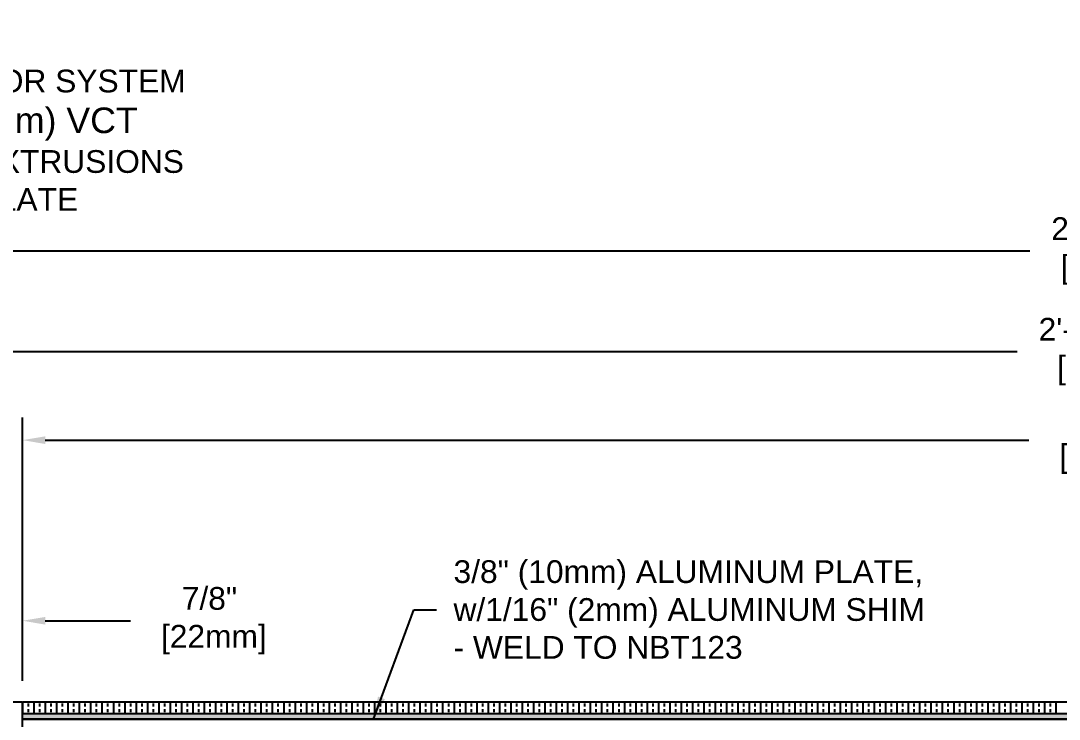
# Model space of a CAD drawing. Header units: inches. Extents: x -5.9 to 63.4, y -1.5 to 12.
# Drawn here: x -0.17 to 11.27, y 4.3 to 11.99 of the extents above; entities that cross this region are included whole.
import ezdxf

# ---------------------------------------------------------------- set-up
doc = ezdxf.new("R2010")
doc.units = ezdxf.units.IN
doc.header["$MEASUREMENT"] = 0
for name, color, linetype in [('Conditions', 1, 'Continuous'), ('Dimensions', 3, 'Continuous'), ('Metals', 7, 'Continuous'), ('Text', 2, 'Continuous')]:
    doc.layers.add(name, color=color, linetype=linetype)
doc.styles.add('ARIAL', font='arial.ttf')
doc.dimstyles.new('Arial', dxfattribs={"dimtxt": 0.25, "dimasz": 0.25, "dimexe": 0.25, "dimexo": 0.25, "dimgap": 0.25, "dimtad": 0, "dimtih": 1, "dimtoh": 1, "dimdec": 4, "dimzin": 0, "dimdsep": 46, "dimlunit": 4, "dimtxsty": 'ARIAL', "dimcen": 0.25, "dimadec": 0, "dimazin": 0, "dimtfac": 1, "dimtdec": 4, "dimtofl": 0, "dimtmove": 0, "dimatfit": 3, "dimfxl": 0, "dimfrac": 2, "dimtolj": 1, "dimtzin": 0, "dimarcsym": 0})

# ---------------------------------------------------------------- blocks, each defined once
blk = doc.blocks.new('*D13')
at = {"layer": 'Defpoints', "color": 0}
for p in [(25.454, 9.456), (-1.746, 4.482), (25.454, 4.482)]:
    blk.add_point(p, dxfattribs=at)
at = {"layer": 'Dimensions', "color": 0, "lineweight": -2}
for p, q in [((-1.746, 4.732), (-1.746, 9.706)), ((25.454, 4.732), (25.454, 9.706)), ((-1.496, 9.456), (10.942, 9.456)), ((25.204, 9.456), (12.887, 9.456))]:
    blk.add_line(p, q, dxfattribs=at)
at = {"layer": 'Dimensions', "color": 0}
for points in [[(-1.496, 9.498), (-1.496, 9.415), (-1.746, 9.456)], [(25.204, 9.498), (25.204, 9.415), (25.454, 9.456)]]:
    blk.add_solid(points, dxfattribs=at)
at = {"layer": 'Dimensions', "color": 0, "insert": (11.914, 9.456), "char_height": 0.25, "attachment_point": 5, "style": 'ARIAL'}
blk.add_mtext('\\A1;2\'-3 3/16"\\P [691mm]', dxfattribs=at)
blk = doc.blocks.new('NB703')
at = {"linetype": 'Continuous', "flags": 128}
blk.add_lwpolyline([(-0.552, 0), (0.553, 0, 0.414214), (0.563, 0.01), (0.563, 0.74, -0.414214), (0.573, 0.75), (0.882, 0.75, -0.198912), (0.889, 0.747), (1.555, 0.08, -0.065543), (1.557, 0.078), (1.599, 0.005, 0.267949), (1.608, 0), (2.686, 0, 0.198912), (2.693, 0.003), (2.78, 0.09), (2.78, 0.115, 0.414214), (2.77, 0.125), (1.68, 0.125, -0.267949), (1.671, 0.13), (1.657, 0.155, 0.065543), (1.655, 0.157), (0.94, 0.872, 0.198912), (0.933, 0.875), (0.447, 0.875, 0.414214), (0.437, 0.865), (0.437, 0.135, -0.414214), (0.428, 0.125), (-0.552, 0.125, 0.414214), (-0.562, 0.115), (-0.562, 0.01, 0.414214)], format="xyb", close=True, dxfattribs=at)
blk = doc.blocks.new('*D16')
at = {"layer": 'Defpoints', "color": 0}
for p in [(-1, 5.388), (-1, 4.477), (-0.146, 4.477)]:
    blk.add_point(p, dxfattribs=at)
at = {"layer": 'Dimensions', "color": 0, "lineweight": -2}
for p, q in [((-1, 4.727), (-1, 5.638)), ((-0.146, 4.727), (-0.146, 5.638)), ((-1.25, 5.388), (-1.5, 5.388)), ((0.104, 5.388), (1.043, 5.388))]:
    blk.add_line(p, q, dxfattribs=at)
at = {"layer": 'Dimensions', "color": 0}
for points in [[(-1.25, 5.43), (-1.25, 5.346), (-1, 5.388)], [(0.104, 5.43), (0.104, 5.346), (-0.146, 5.388)]]:
    blk.add_solid(points, dxfattribs=at)
at = {"layer": 'Dimensions', "color": 0, "insert": (1.912, 5.388), "char_height": 0.25, "attachment_point": 5, "style": 'ARIAL'}
blk.add_mtext('\\A1;7/8"\\P [22mm]', dxfattribs=at)
blk = doc.blocks.new('*D17')
at = {"layer": 'Defpoints', "color": 0}
for p in [(-1, 8.349), (-1, 4.477), (24.708, 4.477)]:
    blk.add_point(p, dxfattribs=at)
at = {"layer": 'Dimensions', "color": 0, "lineweight": -2}
for p, q in [((-1, 4.727), (-1, 8.599)), ((24.708, 4.727), (24.708, 8.599)), ((-0.75, 8.349), (10.802, 8.349)), ((24.458, 8.349), (12.942, 8.349))]:
    blk.add_line(p, q, dxfattribs=at)
at = {"layer": 'Dimensions', "color": 0}
for points in [[(-0.75, 8.391), (-0.75, 8.308), (-1, 8.349)], [(24.458, 8.391), (24.458, 8.308), (24.708, 8.349)]]:
    blk.add_solid(points, dxfattribs=at)
at = {"layer": 'Dimensions', "color": 0, "insert": (11.872, 8.349), "char_height": 0.25, "attachment_point": 5, "style": 'ARIAL'}
blk.add_mtext('\\A1;2\'-1 11/16"\\P [653mm]', dxfattribs=at)
blk = doc.blocks.new('NBT123')
blk.add_lwpolyline([(-0.985, 0.61, 0.414214), (-1, 0.625), (-1.824, 0.625, 0.668179), (-1.834, 0.599), (-1.114, -0.121, 0.198912), (-1.104, -0.125), (0, -0.125, 0.414214), (0.015, -0.11), (0.015, -0.015, 0.414214), (0, 0), (-0.97, 0, -0.414214), (-0.985, 0.015)], format="xyb", close=True)
blk = doc.blocks.new('*D20')
at = {"layer": 'Defpoints', "color": 0}
for p in [(23.854, 7.375), (-0.146, 4.477), (23.854, 4.477)]:
    blk.add_point(p, dxfattribs=at)
at = {"layer": 'Dimensions', "color": 0, "lineweight": -2}
for p, q in [((-0.146, 4.727), (-0.146, 7.625)), ((23.854, 4.727), (23.854, 7.625)), ((0.104, 7.375), (10.932, 7.375)), ((23.604, 7.375), (12.865, 7.375))]:
    blk.add_line(p, q, dxfattribs=at)
at = {"layer": 'Dimensions', "color": 0}
for points in [[(0.104, 7.417), (0.104, 7.333), (-0.146, 7.375)], [(23.604, 7.417), (23.604, 7.333), (23.854, 7.375)]]:
    blk.add_solid(points, dxfattribs=at)
at = {"layer": 'Dimensions', "color": 0, "insert": (11.898, 7.375), "char_height": 0.25, "attachment_point": 5, "style": 'ARIAL'}
blk.add_mtext("\\A1;2'\\P [610mm]", dxfattribs=at)
blk = doc.blocks.new('*U34')
for p, q in [((24, 0.125), (0, 0.125)), ((0, 0.125), (0, 0)), ((0, 0.125), (0, 0)), ((0.125, 0.125), (0.125, 0)), ((0.25, 0.125), (0.25, 0)), ((0.375, 0.125), (0.375, 0)), ((0.5, 0.125), (0.5, 0)), ((0.625, 0.125), (0.625, 0)), ((0.75, 0.125), (0.75, 0)), ((0.875, 0.125), (0.875, 0)), ((1, 0.125), (1, 0)), ((1.125, 0.125), (1.125, 0)), ((1.25, 0.125), (1.25, 0)), ((1.375, 0.125), (1.375, 0)), ((1.5, 0.125), (1.5, 0)), ((1.625, 0.125), (1.625, 0)), ((1.75, 0.125), (1.75, 0)), ((1.875, 0.125), (1.875, 0)), ((2, 0.125), (2, 0)), ((2.125, 0.125), (2.125, 0)), ((2.25, 0.125), (2.25, 0)), ((2.375, 0.125), (2.375, 0)), ((2.5, 0.125), (2.5, 0)), ((2.625, 0.125), (2.625, 0)), ((2.75, 0.125), (2.75, 0)), ((2.875, 0.125), (2.875, 0)), ((3, 0.125), (3, 0)), ((3.125, 0.125), (3.125, 0)), ((3.25, 0.125), (3.25, 0)), ((3.375, 0.125), (3.375, 0)), ((3.5, 0.125), (3.5, 0)), ((3.625, 0.125), (3.625, 0)), ((3.75, 0.125), (3.75, 0)), ((3.875, 0.125), (3.875, 0)), ((4, 0.125), (4, 0)), ((4.125, 0.125), (4.125, 0)), ((4.25, 0.125), (4.25, 0)), ((4.375, 0.125), (4.375, 0)), ((4.5, 0.125), (4.5, 0)), ((4.625, 0.125), (4.625, 0)), ((4.75, 0.125), (4.75, 0)), ((4.875, 0.125), (4.875, 0)), ((5, 0.125), (5, 0)), ((5.125, 0.125), (5.125, 0)), ((5.25, 0.125), (5.25, 0)), ((5.375, 0.125), (5.375, 0)), ((5.5, 0.125), (5.5, 0)), ((5.625, 0.125), (5.625, 0)), ((5.75, 0.125), (5.75, 0)), ((5.875, 0.125), (5.875, 0)), ((6, 0.125), (6, 0)), ((6.125, 0.125), (6.125, 0)), ((6.25, 0.125), (6.25, 0)), ((6.375, 0.125), (6.375, 0)), ((6.5, 0.125), (6.5, 0)), ((6.625, 0.125), (6.625, 0)), ((6.75, 0.125), (6.75, 0)), ((6.875, 0.125), (6.875, 0)), ((7, 0.125), (7, 0)), ((7.125, 0.125), (7.125, 0)), ((7.25, 0.125), (7.25, 0)), ((7.375, 0.125), (7.375, 0)), ((7.5, 0.125), (7.5, 0)), ((7.625, 0.125), (7.625, 0)), ((7.75, 0.125), (7.75, 0)), ((7.875, 0.125), (7.875, 0)), ((8, 0.125), (8, 0)), ((8.125, 0.125), (8.125, 0)), ((8.25, 0.125), (8.25, 0)), ((8.375, 0.125), (8.375, 0)), ((8.5, 0.125), (8.5, 0)), ((8.625, 0.125), (8.625, 0)), ((8.75, 0.125), (8.75, 0)), ((8.875, 0.125), (8.875, 0)), ((9, 0.125), (9, 0)), ((9.125, 0.125), (9.125, 0)), ((9.25, 0.125), (9.25, 0)), ((9.375, 0.125), (9.375, 0)), ((9.5, 0.125), (9.5, 0)), ((9.625, 0.125), (9.625, 0)), ((9.75, 0.125), (9.75, 0)), ((9.875, 0.125), (9.875, 0)), ((10, 0.125), (10, 0)), ((10.125, 0.125), (10.125, 0)), ((10.25, 0.125), (10.25, 0)), ((10.375, 0.125), (10.375, 0)), ((10.5, 0.125), (10.5, 0)), ((10.625, 0.125), (10.625, 0)), ((10.75, 0.125), (10.75, 0)), ((10.875, 0.125), (10.875, 0)), ((11, 0.125), (11, 0)), ((11.125, 0.125), (11.125, 0)), ((11.25, 0.125), (11.25, 0)), ((11.375, 0.125), (11.375, 0)), ((0, 0), (24, 0)), ((0.0625, 0.109375), (0.0625, 0.078125)), ((0.0625, 0.046875), (0.0625, 0.015625)), ((0.1875, 0.109375), (0.1875, 0.078125)), ((0.1875, 0.046875), (0.1875, 0.015625)), ((0.3125, 0.109375), (0.3125, 0.078125)), ((0.3125, 0.046875), (0.3125, 0.015625)), ((0.4375, 0.109375), (0.4375, 0.078125)), ((0.4375, 0.046875), (0.4375, 0.015625)), ((0.5625, 0.109375), (0.5625, 0.078125)), ((0.5625, 0.046875), (0.5625, 0.015625)), ((0.6875, 0.109375), (0.6875, 0.078125)), ((0.6875, 0.046875), (0.6875, 0.015625)), ((0.8125, 0.109375), (0.8125, 0.078125)), ((0.8125, 0.046875), (0.8125, 0.015625)), ((0.9375, 0.109375), (0.9375, 0.078125)), ((0.9375, 0.046875), (0.9375, 0.015625)), ((1.0625, 0.109375), (1.0625, 0.078125)), ((1.0625, 0.046875), (1.0625, 0.015625)), ((1.1875, 0.109375), (1.1875, 0.078125)), ((1.1875, 0.046875), (1.1875, 0.015625)), ((1.3125, 0.109375), (1.3125, 0.078125)), ((1.3125, 0.046875), (1.3125, 0.015625)), ((1.4375, 0.109375), (1.4375, 0.078125)), ((1.4375, 0.046875), (1.4375, 0.015625)), ((1.5625, 0.109375), (1.5625, 0.078125)), ((1.5625, 0.046875), (1.5625, 0.015625)), ((1.6875, 0.109375), (1.6875, 0.078125)), ((1.6875, 0.046875), (1.6875, 0.015625)), ((1.8125, 0.109375), (1.8125, 0.078125)), ((1.8125, 0.046875), (1.8125, 0.015625)), ((1.9375, 0.109375), (1.9375, 0.078125)), ((1.9375, 0.046875), (1.9375, 0.015625)), ((2.0625, 0.109375), (2.0625, 0.078125)), ((2.0625, 0.046875), (2.0625, 0.015625)), ((2.1875, 0.109375), (2.1875, 0.078125)), ((2.1875, 0.046875), (2.1875, 0.015625)), ((2.3125, 0.109375), (2.3125, 0.078125)), ((2.3125, 0.046875), (2.3125, 0.015625)), ((2.4375, 0.109375), (2.4375, 0.078125)), ((2.4375, 0.046875), (2.4375, 0.015625)), ((2.5625, 0.109375), (2.5625, 0.078125)), ((2.5625, 0.046875), (2.5625, 0.015625)), ((2.6875, 0.109375), (2.6875, 0.078125)), ((2.6875, 0.046875), (2.6875, 0.015625)), ((2.8125, 0.109375), (2.8125, 0.078125)), ((2.8125, 0.046875), (2.8125, 0.015625)), ((2.9375, 0.109375), (2.9375, 0.078125)), ((2.9375, 0.046875), (2.9375, 0.015625)), ((3.0625, 0.109375), (3.0625, 0.078125)), ((3.0625, 0.046875), (3.0625, 0.015625)), ((3.1875, 0.109375), (3.1875, 0.078125)), ((3.1875, 0.046875), (3.1875, 0.015625)), ((3.3125, 0.109375), (3.3125, 0.078125)), ((3.3125, 0.046875), (3.3125, 0.015625)), ((3.4375, 0.109375), (3.4375, 0.078125)), ((3.4375, 0.046875), (3.4375, 0.015625)), ((3.5625, 0.109375), (3.5625, 0.078125)), ((3.5625, 0.046875), (3.5625, 0.015625)), ((3.6875, 0.109375), (3.6875, 0.078125)), ((3.6875, 0.046875), (3.6875, 0.015625)), ((3.8125, 0.109375), (3.8125, 0.078125)), ((3.8125, 0.046875), (3.8125, 0.015625)), ((3.9375, 0.109375), (3.9375, 0.078125)), ((3.9375, 0.046875), (3.9375, 0.015625)), ((4.0625, 0.109375), (4.0625, 0.078125)), ((4.0625, 0.046875), (4.0625, 0.015625)), ((4.1875, 0.109375), (4.1875, 0.078125)), ((4.1875, 0.046875), (4.1875, 0.015625)), ((4.3125, 0.109375), (4.3125, 0.078125)), ((4.3125, 0.046875), (4.3125, 0.015625)), ((4.4375, 0.109375), (4.4375, 0.078125)), ((4.4375, 0.046875), (4.4375, 0.015625)), ((4.5625, 0.109375), (4.5625, 0.078125)), ((4.5625, 0.046875), (4.5625, 0.015625)), ((4.6875, 0.109375), (4.6875, 0.078125)), ((4.6875, 0.046875), (4.6875, 0.015625)), ((4.8125, 0.109375), (4.8125, 0.078125)), ((4.8125, 0.046875), (4.8125, 0.015625)), ((4.9375, 0.109375), (4.9375, 0.078125)), ((4.9375, 0.046875), (4.9375, 0.015625)), ((5.0625, 0.109375), (5.0625, 0.078125)), ((5.0625, 0.046875), (5.0625, 0.015625)), ((5.1875, 0.109375), (5.1875, 0.078125)), ((5.1875, 0.046875), (5.1875, 0.015625)), ((5.3125, 0.109375), (5.3125, 0.078125)), ((5.3125, 0.046875), (5.3125, 0.015625)), ((5.4375, 0.109375), (5.4375, 0.078125)), ((5.4375, 0.046875), (5.4375, 0.015625)), ((5.5625, 0.109375), (5.5625, 0.078125)), ((5.5625, 0.046875), (5.5625, 0.015625)), ((5.6875, 0.109375), (5.6875, 0.078125)), ((5.6875, 0.046875), (5.6875, 0.015625)), ((5.8125, 0.109375), (5.8125, 0.078125)), ((5.8125, 0.046875), (5.8125, 0.015625)), ((5.9375, 0.109375), (5.9375, 0.078125)), ((5.9375, 0.046875), (5.9375, 0.015625)), ((6.0625, 0.109375), (6.0625, 0.078125)), ((6.0625, 0.046875), (6.0625, 0.015625)), ((6.1875, 0.109375), (6.1875, 0.078125)), ((6.1875, 0.046875), (6.1875, 0.015625)), ((6.3125, 0.109375), (6.3125, 0.078125)), ((6.3125, 0.046875), (6.3125, 0.015625)), ((6.4375, 0.109375), (6.4375, 0.078125)), ((6.4375, 0.046875), (6.4375, 0.015625)), ((6.5625, 0.109375), (6.5625, 0.078125)), ((6.5625, 0.046875), (6.5625, 0.015625)), ((6.6875, 0.109375), (6.6875, 0.078125)), ((6.6875, 0.046875), (6.6875, 0.015625)), ((6.8125, 0.109375), (6.8125, 0.078125)), ((6.8125, 0.046875), (6.8125, 0.015625)), ((6.9375, 0.109375), (6.9375, 0.078125)), ((6.9375, 0.046875), (6.9375, 0.015625)), ((7.0625, 0.109375), (7.0625, 0.078125)), ((7.0625, 0.046875), (7.0625, 0.015625)), ((7.1875, 0.109375), (7.1875, 0.078125)), ((7.1875, 0.046875), (7.1875, 0.015625)), ((7.3125, 0.109375), (7.3125, 0.078125)), ((7.3125, 0.046875), (7.3125, 0.015625)), ((7.4375, 0.109375), (7.4375, 0.078125)), ((7.4375, 0.046875), (7.4375, 0.015625)), ((7.5625, 0.109375), (7.5625, 0.078125)), ((7.5625, 0.046875), (7.5625, 0.015625)), ((7.6875, 0.109375), (7.6875, 0.078125)), ((7.6875, 0.046875), (7.6875, 0.015625)), ((7.8125, 0.109375), (7.8125, 0.078125)), ((7.8125, 0.046875), (7.8125, 0.015625)), ((7.9375, 0.109375), (7.9375, 0.078125)), ((7.9375, 0.046875), (7.9375, 0.015625)), ((8.0625, 0.109375), (8.0625, 0.078125)), ((8.0625, 0.046875), (8.0625, 0.015625)), ((8.1875, 0.109375), (8.1875, 0.078125)), ((8.1875, 0.046875), (8.1875, 0.015625)), ((8.3125, 0.109375), (8.3125, 0.078125)), ((8.3125, 0.046875), (8.3125, 0.015625)), ((8.4375, 0.109375), (8.4375, 0.078125)), ((8.4375, 0.046875), (8.4375, 0.015625)), ((8.5625, 0.109375), (8.5625, 0.078125)), ((8.5625, 0.046875), (8.5625, 0.015625)), ((8.6875, 0.109375), (8.6875, 0.078125)), ((8.6875, 0.046875), (8.6875, 0.015625)), ((8.8125, 0.109375), (8.8125, 0.078125)), ((8.8125, 0.046875), (8.8125, 0.015625)), ((8.9375, 0.109375), (8.9375, 0.078125)), ((8.9375, 0.046875), (8.9375, 0.015625)), ((9.0625, 0.109375), (9.0625, 0.078125)), ((9.0625, 0.046875), (9.0625, 0.015625)), ((9.1875, 0.109375), (9.1875, 0.078125)), ((9.1875, 0.046875), (9.1875, 0.015625)), ((9.3125, 0.109375), (9.3125, 0.078125)), ((9.3125, 0.046875), (9.3125, 0.015625)), ((9.4375, 0.109375), (9.4375, 0.078125)), ((9.4375, 0.046875), (9.4375, 0.015625)), ((9.5625, 0.109375), (9.5625, 0.078125)), ((9.5625, 0.046875), (9.5625, 0.015625)), ((9.6875, 0.109375), (9.6875, 0.078125)), ((9.6875, 0.046875), (9.6875, 0.015625)), ((9.8125, 0.109375), (9.8125, 0.078125)), ((9.8125, 0.046875), (9.8125, 0.015625)), ((9.9375, 0.109375), (9.9375, 0.078125)), ((9.9375, 0.046875), (9.9375, 0.015625)), ((10.0625, 0.109375), (10.0625, 0.078125)), ((10.0625, 0.046875), (10.0625, 0.015625)), ((10.1875, 0.109375), (10.1875, 0.078125)), ((10.1875, 0.046875), (10.1875, 0.015625)), ((10.3125, 0.109375), (10.3125, 0.078125)), ((10.3125, 0.046875), (10.3125, 0.015625)), ((10.4375, 0.109375), (10.4375, 0.078125)), ((10.4375, 0.046875), (10.4375, 0.015625)), ((10.5625, 0.109375), (10.5625, 0.078125)), ((10.5625, 0.046875), (10.5625, 0.015625)), ((10.6875, 0.109375), (10.6875, 0.078125)), ((10.6875, 0.046875), (10.6875, 0.015625)), ((10.8125, 0.109375), (10.8125, 0.078125)), ((10.8125, 0.046875), (10.8125, 0.015625)), ((10.9375, 0.109375), (10.9375, 0.078125)), ((10.9375, 0.046875), (10.9375, 0.015625)), ((11.0625, 0.109375), (11.0625, 0.078125)), ((11.0625, 0.046875), (11.0625, 0.015625)), ((11.1875, 0.109375), (11.1875, 0.078125)), ((11.1875, 0.046875), (11.1875, 0.015625)), ((11.3125, 0.109375), (11.3125, 0.078125)), ((11.3125, 0.046875), (11.3125, 0.015625))]:
    blk.add_line(p, q)

msp = doc.modelspace()

# ---------------------------------------------------------------- hatches: boundary and pattern name
at = {"layer": 'Conditions'}
msp.add_hatch(color=256, dxfattribs=at).paths.add_polyline_path([(-0.14614, 4.36733), (-0.14614, 4.30483), (23.85386, 4.30483), (23.85386, 4.36733)])

# ---------------------------------------------------------------- linework, layer by layer
msp.add_lwpolyline([(-0.14614, 4.36733), (23.85386, 4.36733), (23.85386, 4.30483), (-0.14614, 4.30483)], close=True, dxfattribs=at)
at = {"layer": 'Metals'}
msp.add_lwpolyline([(-0.14614, 4.30483), (23.85386, 4.30483), (23.85386, 3.92983), (-0.14614, 3.92983)], close=True, dxfattribs=at)

# ---------------------------------------------------------------- block references
at = {"layer": 'Conditions'}
msp.add_blockref('*U34', (-0.14614, 4.36733), dxfattribs=at)
at = {"layer": 'Metals'}
for name, p in [('NB703', (-2.18333, 3.61733)), ('NBT123', (0.83886, 3.86733))]:
    msp.add_blockref(name, p, dxfattribs=at)

# ---------------------------------------------------------------- texts
at = {"layer": 'Text', "insert": (-4.71408, 11.97202), "char_height": 0.1875, "width": 7.5157046, "attachment_point": 1, "style": 'ARIAL'}
msp.add_mtext('{\\H1.6667x;\\LNBR-12x1/8"\\P\\H0.8x;\\lNO-BUMP FLOOR TO FLOOR SYSTEM\\Pw/\\H1.125x;RECESS FOR 1/8" (3mm) VCT\\H0.88889x;\\PMILL FINISH ALUMINUM EXTRUSIONS\\PMILL FINISH ALUMINUM PLATE\\P100% MOVEMENT}', dxfattribs=at)
at = {"layer": 'Text', "insert": (4.59878, 5.51006), "char_height": 0.25, "attachment_point": 4, "style": 'ARIAL'}
msp.add_mtext('3/8" (10mm) ALUMINUM PLATE,\\Pw/1/16" (2mm) ALUMINUM SHIM\\P- WELD TO NBT123', dxfattribs=at)

# ---------------------------------------------------------------- dimensions: what is measured, and where the dimension line sits
at = {"layer": 'Dimensions'}
for base, p1, p2, picture, middle in [((25.45356, 9.45646), (-1.74583, 4.48233), (25.45356, 4.48233), '*D13', (11.91448, 9.45646)), ((-0.99992, 8.34938), (24.70765, 4.47733), (-0.99992, 4.47733), '*D17', (11.87205, 8.34938)), ((23.85386, 7.37515), (-0.14614, 4.47733), (23.85386, 4.47733), '*D20', (11.8981, 7.37515))]:
    dim = msp.add_linear_dim(base=base, p1=p1, p2=p2, dimstyle='Arial', override={"dimpost": '\\X'}, dxfattribs=at)
    dim.commit()
    dim.dimension.update_dxf_attribs({"geometry": picture, "text_midpoint": middle, "dimtype": 160})
dim = msp.add_linear_dim(base=(-0.99992, 5.38801), p1=(-0.14614, 4.47733), p2=(-0.99992, 4.47733), angle=180, dimstyle='Arial', override={"dimpost": '\\X'}, dxfattribs=at)
dim.commit()
dim.dimension.update_dxf_attribs({"geometry": '*D16', "text_midpoint": (1.9124, 5.38801), "dimtype": 160})

# ---------------------------------------------------------------- leaders
at = {"layer": 'Text', "annotation_type": 0, "has_hookline": 1, "hookline_direction": 0, "text_width": 5.16115}
msp.add_leader([(3.71925, 4.30483), (4.16128, 5.51006), (4.41128, 5.51006)], dimstyle='Arial', override={"dimgap": 0.1875, "dimtad": 0}, dxfattribs=at)

doc.saveas('drawing.dxf')
